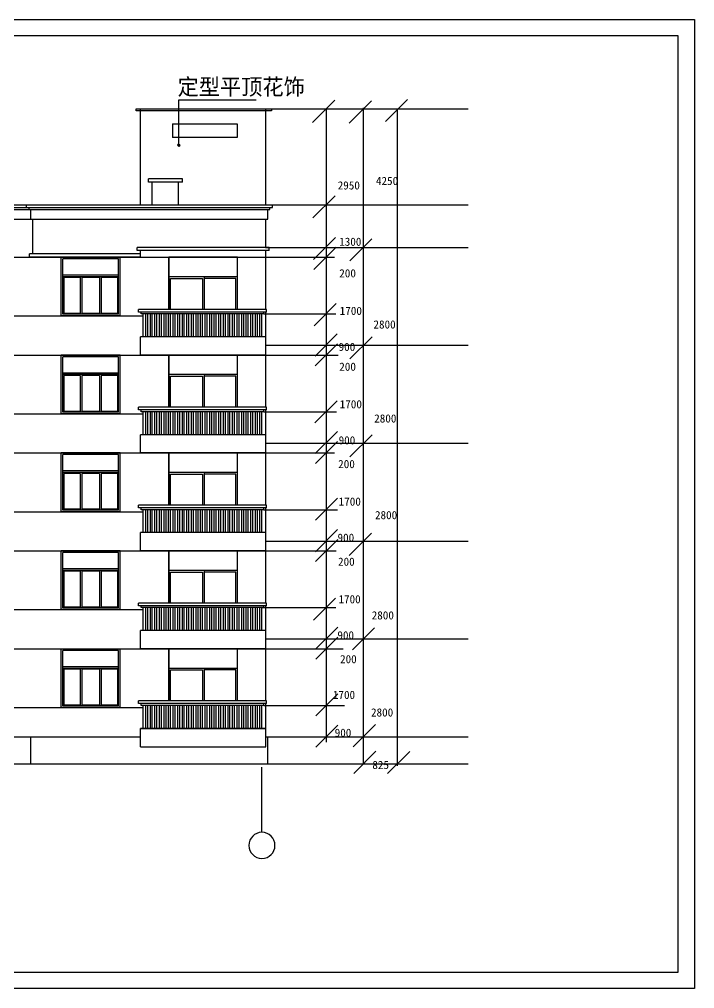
# Model space of a CAD drawing. Header units: metres. Extents: x 338339 to 1133840, y -479113 to 96125.
# Drawn here: x 451727 to 472424, y -252870 to -223170 of the extents above; entities that cross this region are included whole.
import ezdxf

# ---------------------------------------------------------------- set-up
doc = ezdxf.new("R2010")
doc.units = ezdxf.units.M
for name, color, linetype in [('AXIS', 3, 'Continuous'), ('PUB_TEXT', 7, 'Continuous'), ('PUB_TITLE', 4, 'Continuous')]:
    doc.layers.add(name, color=color, linetype=linetype)

# ---------------------------------------------------------------- blocks, each defined once
blk = doc.blocks.new('_AXISO')
blk.add_circle((0, 0), 0.5)

msp = doc.modelspace()

# ---------------------------------------------------------------- hatches: boundary and pattern name
h = msp.add_hatch()
h.set_pattern_fill('SOLID')
h.paths.add_polyline_path([(456643.19, -227027.58, 1), (456583.19, -227027.58, 1)])

# ---------------------------------------------------------------- linework, layer by layer
for p, q in [((456613.19, -227027.58), (456613.19, -225638.14)), ((456613.19, -225638.14), (458983.98, -225638.14)), ((455442.11, -225907.73), (459282.11, -225907.73)), ((455442.11, -227676.18), (455442.11, -225907.73)), ((457362.11, -225909.71), (465479.37, -225909.71)), ((459282.11, -227676.18), (459282.11, -225907.73)), ((456420.96, -226366.52), (458399.96, -226366.52)), ((456420.96, -226366.52), (456420.96, -226785.95)), ((458399.96, -226366.52), (458399.96, -226785.95)), ((458399.96, -226785.95), (456420.96, -226785.95)), ((455442.11, -228856.18), (455442.11, -227676.18)), ((459282.11, -228856.18), (459282.11, -227676.18)), ((456722.11, -228056.18), (455682.11, -228056.18)), ((455682.11, -228156.18), (455682.11, -228056.18)), ((456722.11, -228156.18), (456722.11, -228056.18)), ((456722.11, -228156.18), (455682.11, -228156.18)), ((455802.11, -228856.18), (455802.11, -228156.18)), ((456602.11, -228856.18), (456602.11, -228156.18)), ((448882.11, -228856.18), (459482.11, -228856.18)), ((448882.11, -228936.18), (459482.11, -228936.18)), ((451942.11, -228936.18), (451942.11, -228856.18)), ((452022.11, -228996.18), (452022.11, -228936.18)), ((459402.11, -228996.18), (459402.11, -228936.18)), ((459482.11, -228856.18), (465479.37, -228856.18)), ((459482.11, -228936.18), (459482.11, -228856.18)), ((448962.11, -228996.18), (459402.11, -228996.18)), ((452082.11, -229296.18), (452082.11, -228996.18)), ((459342.11, -229296.18), (459342.11, -228996.18)), ((449022.11, -229296.18), (459342.11, -229296.18)), ((452142.11, -230356.18), (452142.11, -229296.18)), ((459282.11, -230156.18), (459282.11, -229296.18)), ((455342.11, -230256.18), (455342.11, -230156.18)), ((459382.11, -230156.18), (455342.11, -230156.18)), ((459271.69, -230156.18), (465479.37, -230156.18)), ((459382.11, -230256.18), (459382.11, -230156.18)), ((448412.11, -230456.18), (459282.11, -230456.18)), ((455442.11, -230356.18), (452042.11, -230356.18)), ((452042.11, -230456.18), (452042.11, -230356.18)), ((455442.11, -230456.18), (452042.11, -230456.18)), ((454812.11, -230456.18), (453012.11, -230456.18)), ((453012.11, -232256.18), (453012.11, -230456.18)), ((454812.11, -232256.18), (454812.11, -230456.18)), ((459382.11, -230256.18), (455342.11, -230256.18)), ((455442.11, -230456.18), (455442.11, -230256.18)), ((456312.11, -230456.18), (456312.11, -232056.18)), ((458412.11, -230456.18), (456312.11, -230456.18)), ((456312.11, -232056.18), (456312.11, -230456.18)), ((458112.11, -230456.18), (456612.11, -230456.18)), ((458412.11, -232056.18), (458412.11, -230456.18)), ((458412.11, -232056.18), (458412.11, -230456.18)), ((459282.11, -232056.18), (459282.11, -230256.18)), ((459282.11, -232056.18), (459282.11, -230256.18)), ((459282.11, -230456.18), (461383.22, -230456.18)), ((453062.11, -232206.18), (453062.11, -230506.18)), ((454762.11, -230506.18), (453062.11, -230506.18)), ((454762.11, -232206.18), (454762.11, -230506.18)), ((454762.11, -231006.18), (453062.11, -231006.18)), ((454762.11, -231056.18), (453062.11, -231056.18)), ((458412.11, -231056.18), (456312.11, -231056.18)), ((457387.11, -231056.18), (457387.11, -232056.18)), ((453587.11, -231081.18), (453087.11, -231081.18)), ((453087.11, -231081.18), (453087.11, -232181.18)), ((453587.11, -231081.18), (453587.11, -232181.18)), ((454187.11, -231081.18), (453637.11, -231081.18)), ((453637.11, -231081.18), (453637.11, -232181.18)), ((454187.11, -231081.18), (454187.11, -232181.18)), ((454237.11, -231081.18), (454237.11, -232181.18)), ((454737.11, -231081.18), (454237.11, -231081.18)), ((454737.11, -231081.18), (454737.11, -232181.18)), ((456362.11, -231106.18), (457337.11, -231106.18)), ((456362.11, -232056.18), (456362.11, -231106.18)), ((457337.11, -231106.18), (457337.11, -232056.18)), ((458362.11, -231106.18), (457387.11, -231106.18)), ((458362.11, -232056.18), (458362.11, -231106.18)), ((454762.11, -232206.18), (453062.11, -232206.18)), ((453587.11, -232181.18), (453087.11, -232181.18)), ((454187.11, -232181.18), (453637.11, -232181.18)), ((454737.11, -232181.18), (454237.11, -232181.18)), ((455382.11, -232136.18), (455382.11, -232056.18)), ((459302.11, -232056.18), (455382.11, -232056.18)), ((459302.11, -232136.18), (455382.11, -232136.18)), ((455462.11, -232196.18), (455462.11, -232136.18)), ((459222.11, -232196.18), (455462.11, -232196.18)), ((455522.11, -232896.18), (455522.11, -232196.18)), ((455602.11, -232896.18), (455602.11, -232196.18)), ((455662.11, -232896.18), (455662.11, -232196.18)), ((455742.11, -232896.18), (455742.11, -232196.18)), ((455802.11, -232896.18), (455802.11, -232196.18)), ((455882.11, -232896.18), (455882.11, -232196.18)), ((455942.11, -232896.18), (455942.11, -232196.18)), ((456022.11, -232896.18), (456022.11, -232196.18)), ((456082.11, -232896.18), (456082.11, -232196.18)), ((456162.11, -232896.18), (456162.11, -232196.18)), ((456222.11, -232896.18), (456222.11, -232196.18)), ((456302.11, -232896.18), (456302.11, -232196.18)), ((456362.11, -232896.18), (456362.11, -232196.18)), ((456442.11, -232896.18), (456442.11, -232196.18)), ((456502.11, -232896.18), (456502.11, -232196.18)), ((456582.11, -232896.18), (456582.11, -232196.18)), ((456642.11, -232896.18), (456642.11, -232196.18)), ((456722.11, -232896.18), (456722.11, -232196.18)), ((456782.11, -232896.18), (456782.11, -232196.18)), ((456862.11, -232896.18), (456862.11, -232196.18)), ((456922.11, -232896.18), (456922.11, -232196.18)), ((457002.11, -232896.18), (457002.11, -232196.18)), ((457062.11, -232896.18), (457062.11, -232196.18)), ((457142.11, -232896.18), (457142.11, -232196.18)), ((457202.11, -232896.18), (457202.11, -232196.18)), ((457282.11, -232896.18), (457282.11, -232196.18)), ((457342.11, -232896.18), (457342.11, -232196.18)), ((457422.11, -232896.18), (457422.11, -232196.18)), ((457482.11, -232896.18), (457482.11, -232196.18)), ((457562.11, -232896.18), (457562.11, -232196.18)), ((457622.11, -232896.18), (457622.11, -232196.18)), ((457702.11, -232896.18), (457702.11, -232196.18)), ((457762.11, -232896.18), (457762.11, -232196.18)), ((457842.11, -232896.18), (457842.11, -232196.18)), ((457902.11, -232896.18), (457902.11, -232196.18)), ((457982.11, -232896.18), (457982.11, -232196.18)), ((458042.11, -232896.18), (458042.11, -232196.18)), ((458122.11, -232896.18), (458122.11, -232196.18)), ((458182.11, -232896.18), (458182.11, -232196.18)), ((458262.11, -232896.18), (458262.11, -232196.18)), ((458322.11, -232896.18), (458322.11, -232196.18)), ((458402.11, -232896.18), (458402.11, -232196.18)), ((458462.11, -232896.18), (458462.11, -232196.18)), ((458542.11, -232896.18), (458542.11, -232196.18)), ((458602.11, -232896.18), (458602.11, -232196.18)), ((458682.11, -232896.18), (458682.11, -232196.18)), ((458742.11, -232896.18), (458742.11, -232196.18)), ((458822.11, -232896.18), (458822.11, -232196.18)), ((458882.11, -232896.18), (458882.11, -232196.18)), ((458962.11, -232896.18), (458962.11, -232196.18)), ((459022.11, -232896.18), (459022.11, -232196.18)), ((459102.11, -232896.18), (459102.11, -232196.18)), ((459162.11, -232896.18), (459162.11, -232196.18)), ((459222.11, -232196.18), (459222.11, -232136.18)), ((459222.11, -232196.18), (461423.51, -232196.18)), ((459282.11, -235056.18), (459282.11, -232136.18)), ((459302.11, -232136.18), (459302.11, -232056.18)), ((449142.11, -232256.18), (455522.11, -232256.18)), ((454812.11, -232256.18), (453012.11, -232256.18)), ((455442.11, -233456.18), (455442.11, -232896.18)), ((459282.11, -232896.18), (455442.11, -232896.18)), ((459282.11, -233820.39), (459282.11, -232896.18)), ((459271.69, -233156.18), (465479.37, -233156.18)), ((446912.11, -233456.18), (459282.11, -233456.18)), ((454812.11, -233456.18), (453012.11, -233456.18)), ((453012.11, -235256.18), (453012.11, -233456.18)), ((453062.11, -235206.18), (453062.11, -233506.18)), ((454762.11, -233506.18), (453062.11, -233506.18)), ((454762.11, -235206.18), (454762.11, -233506.18)), ((454812.11, -235256.18), (454812.11, -233456.18)), ((459282.11, -233456.18), (455442.11, -233456.18)), ((456312.11, -233456.18), (456312.11, -235056.18)), ((458412.11, -233456.18), (456312.11, -233456.18)), ((456312.11, -235056.18), (456312.11, -233456.18)), ((458112.11, -233456.18), (456612.11, -233456.18)), ((458412.11, -235056.18), (458412.11, -233456.18)), ((458412.11, -235056.18), (458412.11, -233456.18)), ((459282.11, -233456.18), (461502.12, -233456.18)), ((454762.11, -234006.18), (453062.11, -234006.18)), ((454762.11, -234056.18), (453062.11, -234056.18)), ((453587.11, -234081.18), (453087.11, -234081.18)), ((453087.11, -234081.18), (453087.11, -235181.18)), ((453587.11, -234081.18), (453587.11, -235181.18)), ((454187.11, -234081.18), (453637.11, -234081.18)), ((453637.11, -234081.18), (453637.11, -235181.18)), ((454187.11, -234081.18), (454187.11, -235181.18)), ((454237.11, -234081.18), (454237.11, -235181.18)), ((454737.11, -234081.18), (454237.11, -234081.18)), ((454737.11, -234081.18), (454737.11, -235181.18)), ((458412.11, -234056.18), (456312.11, -234056.18)), ((456362.11, -234106.18), (457337.11, -234106.18)), ((456362.11, -235056.18), (456362.11, -234106.18)), ((457337.11, -234106.18), (457337.11, -235056.18)), ((457387.11, -234056.18), (457387.11, -235056.18)), ((458362.11, -234106.18), (457387.11, -234106.18)), ((458362.11, -235056.18), (458362.11, -234106.18)), ((454762.11, -235206.18), (453062.11, -235206.18)), ((453587.11, -235181.18), (453087.11, -235181.18)), ((454187.11, -235181.18), (453637.11, -235181.18)), ((454737.11, -235181.18), (454237.11, -235181.18)), ((455382.11, -235136.18), (455382.11, -235056.18)), ((459302.11, -235056.18), (455382.11, -235056.18)), ((459302.11, -235136.18), (455382.11, -235136.18)), ((455462.11, -235196.18), (455462.11, -235136.18)), ((459222.11, -235196.18), (455462.11, -235196.18)), ((455522.11, -235896.18), (455522.11, -235196.18)), ((455602.11, -235896.18), (455602.11, -235196.18)), ((455662.11, -235896.18), (455662.11, -235196.18)), ((455742.11, -235896.18), (455742.11, -235196.18)), ((455802.11, -235896.18), (455802.11, -235196.18)), ((455882.11, -235896.18), (455882.11, -235196.18)), ((455942.11, -235896.18), (455942.11, -235196.18)), ((456022.11, -235896.18), (456022.11, -235196.18)), ((456082.11, -235896.18), (456082.11, -235196.18)), ((456162.11, -235896.18), (456162.11, -235196.18)), ((456222.11, -235896.18), (456222.11, -235196.18)), ((456302.11, -235896.18), (456302.11, -235196.18)), ((456362.11, -235896.18), (456362.11, -235196.18)), ((456442.11, -235896.18), (456442.11, -235196.18)), ((456502.11, -235896.18), (456502.11, -235196.18)), ((456582.11, -235896.18), (456582.11, -235196.18)), ((456642.11, -235896.18), (456642.11, -235196.18)), ((456722.11, -235896.18), (456722.11, -235196.18)), ((456782.11, -235896.18), (456782.11, -235196.18)), ((456862.11, -235896.18), (456862.11, -235196.18)), ((456922.11, -235896.18), (456922.11, -235196.18)), ((457002.11, -235896.18), (457002.11, -235196.18)), ((457062.11, -235896.18), (457062.11, -235196.18)), ((457142.11, -235896.18), (457142.11, -235196.18)), ((457202.11, -235896.18), (457202.11, -235196.18)), ((457282.11, -235896.18), (457282.11, -235196.18)), ((457342.11, -235896.18), (457342.11, -235196.18)), ((457422.11, -235896.18), (457422.11, -235196.18)), ((457482.11, -235896.18), (457482.11, -235196.18)), ((457562.11, -235896.18), (457562.11, -235196.18)), ((457622.11, -235896.18), (457622.11, -235196.18)), ((457702.11, -235896.18), (457702.11, -235196.18)), ((457762.11, -235896.18), (457762.11, -235196.18)), ((457842.11, -235896.18), (457842.11, -235196.18)), ((457902.11, -235896.18), (457902.11, -235196.18)), ((457982.11, -235896.18), (457982.11, -235196.18)), ((458042.11, -235896.18), (458042.11, -235196.18)), ((458122.11, -235896.18), (458122.11, -235196.18)), ((458182.11, -235896.18), (458182.11, -235196.18)), ((458262.11, -235896.18), (458262.11, -235196.18)), ((458322.11, -235896.18), (458322.11, -235196.18)), ((458402.11, -235896.18), (458402.11, -235196.18)), ((458462.11, -235896.18), (458462.11, -235196.18)), ((458542.11, -235896.18), (458542.11, -235196.18)), ((458602.11, -235896.18), (458602.11, -235196.18)), ((458682.11, -235896.18), (458682.11, -235196.18)), ((458742.11, -235896.18), (458742.11, -235196.18)), ((458822.11, -235896.18), (458822.11, -235196.18)), ((458882.11, -235896.18), (458882.11, -235196.18)), ((458962.11, -235896.18), (458962.11, -235196.18)), ((459022.11, -235896.18), (459022.11, -235196.18)), ((459102.11, -235896.18), (459102.11, -235196.18)), ((459162.11, -235896.18), (459162.11, -235196.18)), ((459222.11, -235196.18), (459222.11, -235136.18)), ((459222.11, -235196.18), (461447.53, -235196.18)), ((459282.64, -238056.09), (459282.64, -235136.09)), ((459302.11, -235136.18), (459302.11, -235056.18)), ((448412.11, -235256.18), (455522.11, -235256.18)), ((454812.11, -235256.18), (453012.11, -235256.18)), ((455442.11, -236456.18), (455442.11, -235896.18)), ((459282.11, -235896.18), (455442.11, -235896.18)), ((459271.69, -236156.18), (465479.37, -236156.18)), ((448412.11, -236456.18), (459282.11, -236456.18)), ((448412.11, -236456.18), (459282.11, -236456.18)), ((454812.11, -236456.18), (453012.11, -236456.18)), ((453012.11, -238256.18), (453012.11, -236456.18)), ((454812.11, -236456.18), (453012.11, -236456.18)), ((453062.11, -238206.18), (453062.11, -236506.18)), ((454762.11, -236506.18), (453062.11, -236506.18)), ((454762.11, -238206.18), (454762.11, -236506.18)), ((454812.11, -238256.18), (454812.11, -236456.18)), ((459282.11, -236456.18), (455442.11, -236456.18)), ((459282.11, -236456.18), (455442.11, -236456.18)), ((458412.11, -236456.18), (456312.11, -236456.18)), ((456312.11, -236456.18), (456312.11, -238056.18)), ((458412.11, -236456.18), (456312.11, -236456.18)), ((456312.11, -238056.18), (456312.11, -236456.18)), ((458112.11, -236456.18), (456612.11, -236456.18)), ((458112.11, -236456.18), (456612.11, -236456.18)), ((458412.11, -238056.18), (458412.11, -236456.18)), ((458412.11, -238056.18), (458412.11, -236456.18)), ((459282.11, -236454.26), (461383.22, -236454.26)), ((454762.11, -237006.18), (453062.11, -237006.18)), ((454762.11, -237056.18), (453062.11, -237056.18)), ((453587.11, -237081.18), (453087.11, -237081.18)), ((453087.11, -237081.18), (453087.11, -238181.18)), ((453587.11, -237081.18), (453587.11, -238181.18)), ((454187.11, -237081.18), (453637.11, -237081.18)), ((453637.11, -237081.18), (453637.11, -238181.18)), ((454187.11, -237081.18), (454187.11, -238181.18)), ((454237.11, -237081.18), (454237.11, -238181.18)), ((454737.11, -237081.18), (454237.11, -237081.18)), ((454737.11, -237081.18), (454737.11, -238181.18)), ((458412.11, -237056.18), (456312.11, -237056.18)), ((456362.11, -237106.18), (457337.11, -237106.18)), ((456362.11, -238056.18), (456362.11, -237106.18)), ((457337.11, -237106.18), (457337.11, -238056.18)), ((457387.11, -237056.18), (457387.11, -238056.18)), ((458362.11, -237106.18), (457387.11, -237106.18)), ((458362.11, -238056.18), (458362.11, -237106.18)), ((453587.11, -238181.18), (453087.11, -238181.18)), ((454187.11, -238181.18), (453637.11, -238181.18)), ((454737.11, -238181.18), (454237.11, -238181.18)), ((455382.11, -238136.18), (455382.11, -238056.18)), ((459302.11, -238056.18), (455382.11, -238056.18)), ((459302.11, -238136.18), (455382.11, -238136.18)), ((455462.11, -238196.18), (455462.11, -238136.18)), ((459222.11, -238196.18), (459222.11, -238136.18)), ((459282.11, -241056.18), (459282.11, -238136.18)), ((459302.11, -238136.18), (459302.11, -238056.18)), ((448412.11, -238256.18), (455522.11, -238256.18)), ((454812.11, -238256.18), (453012.11, -238256.18)), ((454762.11, -238206.18), (453062.11, -238206.18)), ((459222.11, -238196.18), (455462.11, -238196.18)), ((455522.11, -238896.18), (455522.11, -238196.18)), ((455602.11, -238896.18), (455602.11, -238196.18)), ((455662.11, -238896.18), (455662.11, -238196.18)), ((455742.11, -238896.18), (455742.11, -238196.18)), ((455802.11, -238896.18), (455802.11, -238196.18)), ((455882.11, -238896.18), (455882.11, -238196.18)), ((455942.11, -238896.18), (455942.11, -238196.18)), ((456022.11, -238896.18), (456022.11, -238196.18)), ((456082.11, -238896.18), (456082.11, -238196.18)), ((456162.11, -238896.18), (456162.11, -238196.18)), ((456222.11, -238896.18), (456222.11, -238196.18)), ((456302.11, -238896.18), (456302.11, -238196.18)), ((456362.11, -238896.18), (456362.11, -238196.18)), ((456442.11, -238896.18), (456442.11, -238196.18)), ((456502.11, -238896.18), (456502.11, -238196.18)), ((456582.11, -238896.18), (456582.11, -238196.18)), ((456642.11, -238896.18), (456642.11, -238196.18)), ((456722.11, -238896.18), (456722.11, -238196.18)), ((456782.11, -238896.18), (456782.11, -238196.18)), ((456862.11, -238896.18), (456862.11, -238196.18)), ((456922.11, -238896.18), (456922.11, -238196.18)), ((457002.11, -238896.18), (457002.11, -238196.18)), ((457062.11, -238896.18), (457062.11, -238196.18)), ((457142.11, -238896.18), (457142.11, -238196.18)), ((457202.11, -238896.18), (457202.11, -238196.18)), ((457282.11, -238896.18), (457282.11, -238196.18)), ((457342.11, -238896.18), (457342.11, -238196.18)), ((457422.11, -238896.18), (457422.11, -238196.18)), ((457482.11, -238896.18), (457482.11, -238196.18)), ((457562.11, -238896.18), (457562.11, -238196.18)), ((457622.11, -238896.18), (457622.11, -238196.18)), ((457702.11, -238896.18), (457702.11, -238196.18)), ((457762.11, -238896.18), (457762.11, -238196.18)), ((457842.11, -238896.18), (457842.11, -238196.18)), ((457902.11, -238896.18), (457902.11, -238196.18)), ((457982.11, -238896.18), (457982.11, -238196.18)), ((458042.11, -238896.18), (458042.11, -238196.18)), ((458122.11, -238896.18), (458122.11, -238196.18)), ((458182.11, -238896.18), (458182.11, -238196.18)), ((458262.11, -238896.18), (458262.11, -238196.18)), ((458322.11, -238896.18), (458322.11, -238196.18)), ((458402.11, -238896.18), (458402.11, -238196.18)), ((458462.11, -238896.18), (458462.11, -238196.18)), ((458542.11, -238896.18), (458542.11, -238196.18)), ((458602.11, -238896.18), (458602.11, -238196.18)), ((458682.11, -238896.18), (458682.11, -238196.18)), ((458742.11, -238896.18), (458742.11, -238196.18)), ((458822.11, -238896.18), (458822.11, -238196.18)), ((458882.11, -238896.18), (458882.11, -238196.18)), ((458962.11, -238896.18), (458962.11, -238196.18)), ((459022.11, -238896.18), (459022.11, -238196.18)), ((459102.11, -238896.18), (459102.11, -238196.18)), ((459162.11, -238896.18), (459162.11, -238196.18)), ((459222.11, -238196.18), (461476.55, -238196.18)), ((455442.11, -239456.18), (455442.11, -238896.18)), ((459282.11, -238896.18), (455442.11, -238896.18)), ((459282.11, -239820.39), (459282.11, -238896.18)), ((459271.69, -239156.18), (465479.37, -239156.18)), ((448412.11, -239456.18), (459282.11, -239456.18)), ((453012.11, -241256.18), (453012.11, -239456.18)), ((454812.11, -239456.18), (453012.11, -239456.18)), ((454762.11, -239506.18), (453062.11, -239506.18)), ((453062.11, -241206.18), (453062.11, -239506.18)), ((454762.11, -241206.18), (454762.11, -239506.18)), ((454812.11, -241256.18), (454812.11, -239456.18)), ((459282.11, -239456.18), (455442.11, -239456.18)), ((456312.11, -241056.18), (456312.11, -239456.18)), ((458412.11, -239456.18), (456312.11, -239456.18)), ((456312.11, -239456.18), (456312.11, -241056.18)), ((458112.11, -239456.18), (456612.11, -239456.18)), ((458412.11, -241056.18), (458412.11, -239456.18)), ((458412.11, -241056.18), (458412.11, -239456.18)), ((459282.11, -239456.18), (461439.02, -239456.18)), ((454762.11, -240006.18), (453062.11, -240006.18)), ((454762.11, -240056.18), (453062.11, -240056.18)), ((453087.11, -240081.18), (453087.11, -241181.18)), ((453587.11, -240081.18), (453087.11, -240081.18)), ((453587.11, -240081.18), (453587.11, -241181.18)), ((453637.11, -240081.18), (453637.11, -241181.18)), ((454187.11, -240081.18), (453637.11, -240081.18)), ((454187.11, -240081.18), (454187.11, -241181.18)), ((454737.11, -240081.18), (454237.11, -240081.18)), ((454237.11, -240081.18), (454237.11, -241181.18)), ((454737.11, -240081.18), (454737.11, -241181.18)), ((458412.11, -240056.18), (456312.11, -240056.18)), ((456362.11, -241056.18), (456362.11, -240106.18)), ((456362.11, -240106.18), (457337.11, -240106.18)), ((457337.11, -240106.18), (457337.11, -241056.18)), ((457387.11, -240056.18), (457387.11, -241056.18)), ((458362.11, -240106.18), (457387.11, -240106.18)), ((458362.11, -241056.18), (458362.11, -240106.18)), ((459302.11, -241056.18), (455382.11, -241056.18)), ((455382.11, -241136.18), (455382.11, -241056.18)), ((459302.11, -241136.18), (455382.11, -241136.18)), ((455462.11, -241196.18), (455462.11, -241136.18)), ((459222.11, -241196.18), (459222.11, -241136.18)), ((459282.11, -244056.18), (459282.11, -241136.18)), ((459302.11, -241136.18), (459302.11, -241056.18)), ((448412.11, -241256.18), (455522.11, -241256.18)), ((454812.11, -241256.18), (453012.11, -241256.18)), ((454762.11, -241206.18), (453062.11, -241206.18)), ((453587.11, -241181.18), (453087.11, -241181.18)), ((454187.11, -241181.18), (453637.11, -241181.18)), ((454737.11, -241181.18), (454237.11, -241181.18)), ((459222.11, -241196.18), (455462.11, -241196.18)), ((455522.11, -241896.18), (455522.11, -241196.18)), ((455602.11, -241896.18), (455602.11, -241196.18)), ((455662.11, -241896.18), (455662.11, -241196.18)), ((455742.11, -241896.18), (455742.11, -241196.18)), ((455802.11, -241896.18), (455802.11, -241196.18)), ((455882.11, -241896.18), (455882.11, -241196.18)), ((455942.11, -241896.18), (455942.11, -241196.18)), ((456022.11, -241896.18), (456022.11, -241196.18)), ((456082.11, -241896.18), (456082.11, -241196.18)), ((456162.11, -241896.18), (456162.11, -241196.18)), ((456222.11, -241896.18), (456222.11, -241196.18)), ((456302.11, -241896.18), (456302.11, -241196.18)), ((456362.11, -241896.18), (456362.11, -241196.18)), ((456442.11, -241896.18), (456442.11, -241196.18)), ((456502.11, -241896.18), (456502.11, -241196.18)), ((456582.11, -241896.18), (456582.11, -241196.18)), ((456642.11, -241896.18), (456642.11, -241196.18)), ((456722.11, -241896.18), (456722.11, -241196.18)), ((456782.11, -241896.18), (456782.11, -241196.18)), ((456862.11, -241896.18), (456862.11, -241196.18)), ((456922.11, -241896.18), (456922.11, -241196.18)), ((457002.11, -241896.18), (457002.11, -241196.18)), ((457062.11, -241896.18), (457062.11, -241196.18)), ((457142.11, -241896.18), (457142.11, -241196.18)), ((457202.11, -241896.18), (457202.11, -241196.18)), ((457282.11, -241896.18), (457282.11, -241196.18)), ((457342.11, -241896.18), (457342.11, -241196.18)), ((457422.11, -241896.18), (457422.11, -241196.18)), ((457482.11, -241896.18), (457482.11, -241196.18)), ((457562.11, -241896.18), (457562.11, -241196.18)), ((457622.11, -241896.18), (457622.11, -241196.18)), ((457702.11, -241896.18), (457702.11, -241196.18)), ((457762.11, -241896.18), (457762.11, -241196.18)), ((457842.11, -241896.18), (457842.11, -241196.18)), ((457902.11, -241896.18), (457902.11, -241196.18)), ((457982.11, -241896.18), (457982.11, -241196.18)), ((458042.11, -241896.18), (458042.11, -241196.18)), ((458122.11, -241896.18), (458122.11, -241196.18)), ((458182.11, -241896.18), (458182.11, -241196.18)), ((458262.11, -241896.18), (458262.11, -241196.18)), ((458322.11, -241896.18), (458322.11, -241196.18)), ((458402.11, -241896.18), (458402.11, -241196.18)), ((458462.11, -241896.18), (458462.11, -241196.18)), ((458542.11, -241896.18), (458542.11, -241196.18)), ((458602.11, -241896.18), (458602.11, -241196.18)), ((458682.11, -241896.18), (458682.11, -241196.18)), ((458742.11, -241896.18), (458742.11, -241196.18)), ((458822.11, -241896.18), (458822.11, -241196.18)), ((458882.11, -241896.18), (458882.11, -241196.18)), ((458962.11, -241896.18), (458962.11, -241196.18)), ((459022.11, -241896.18), (459022.11, -241196.18)), ((459102.11, -241896.18), (459102.11, -241196.18)), ((459162.11, -241896.18), (459162.11, -241196.18)), ((459168.15, -241188.1), (461422.59, -241188.1)), ((459282.11, -241896.18), (455442.11, -241896.18)), ((455442.11, -242456.18), (455442.11, -241896.18)), ((459282.11, -242820.39), (459282.11, -241896.18)), ((459271.69, -242156.18), (465479.37, -242156.18)), ((448412.11, -242456.18), (459282.11, -242456.18)), ((453012.11, -244256.18), (453012.11, -242456.18)), ((453012.11, -242456.18), (454812.11, -242456.18)), ((453062.11, -244206.18), (453062.11, -242506.18)), ((454762.11, -242506.18), (453062.11, -242506.18)), ((454762.11, -244206.18), (454762.11, -242506.18)), ((454812.11, -244256.18), (454812.11, -242456.18)), ((459282.11, -242456.18), (455442.11, -242456.18)), ((455442.11, -242456.18), (459282.11, -242456.18)), ((456312.11, -242456.18), (456312.11, -244056.18)), ((458412.11, -242456.18), (456312.11, -242456.18)), ((456312.11, -244056.18), (456312.11, -242456.18)), ((458112.11, -242456.18), (456612.11, -242456.18)), ((458412.11, -244056.18), (458412.11, -242456.18)), ((458412.11, -244056.18), (458412.11, -242456.18)), ((459282.11, -242456.18), (461649.38, -242456.18)), ((454762.11, -243006.18), (453062.11, -243006.18)), ((454762.11, -243056.18), (453062.11, -243056.18)), ((453587.11, -243081.18), (453087.11, -243081.18)), ((453087.11, -243081.18), (453087.11, -244181.18)), ((453587.11, -243081.18), (453587.11, -244181.18)), ((454187.11, -243081.18), (453637.11, -243081.18)), ((453637.11, -243081.18), (453637.11, -244181.18)), ((454187.11, -243081.18), (454187.11, -244181.18)), ((454237.11, -243081.18), (454237.11, -244181.18)), ((454737.11, -243081.18), (454237.11, -243081.18)), ((454737.11, -243081.18), (454737.11, -244181.18)), ((458412.11, -243056.18), (456312.11, -243056.18)), ((456362.11, -243106.18), (457337.11, -243106.18)), ((456362.11, -244056.18), (456362.11, -243106.18)), ((457337.11, -243106.18), (457337.11, -244056.18)), ((457387.11, -243056.18), (457387.11, -244056.18)), ((458362.11, -243106.18), (457387.11, -243106.18)), ((458362.11, -244056.18), (458362.11, -243106.18)), ((455382.11, -244136.18), (455382.11, -244056.18)), ((459302.11, -244056.18), (455382.11, -244056.18)), ((459302.11, -244136.18), (459302.11, -244056.18)), ((448412.11, -244256.18), (455522.11, -244256.18)), ((454812.11, -244256.18), (453012.11, -244256.18)), ((454762.11, -244206.18), (453062.11, -244206.18)), ((453587.11, -244181.18), (453087.11, -244181.18)), ((454187.11, -244181.18), (453637.11, -244181.18)), ((454737.11, -244181.18), (454237.11, -244181.18)), ((459302.11, -244136.18), (455382.11, -244136.18)), ((455462.11, -244196.18), (455462.11, -244136.18)), ((459222.11, -244196.18), (455462.11, -244196.18)), ((455522.11, -244896.18), (455522.11, -244196.18)), ((455602.11, -244896.18), (455602.11, -244196.18)), ((455662.11, -244896.18), (455662.11, -244196.18)), ((455742.11, -244896.18), (455742.11, -244196.18)), ((455802.11, -244896.18), (455802.11, -244196.18)), ((455882.11, -244896.18), (455882.11, -244196.18)), ((455942.11, -244896.18), (455942.11, -244196.18)), ((456022.11, -244896.18), (456022.11, -244196.18)), ((456082.11, -244896.18), (456082.11, -244196.18)), ((456162.11, -244896.18), (456162.11, -244196.18)), ((456222.11, -244896.18), (456222.11, -244196.18)), ((456302.11, -244896.18), (456302.11, -244196.18)), ((456362.11, -244896.18), (456362.11, -244196.18)), ((456442.11, -244896.18), (456442.11, -244196.18)), ((456502.11, -244896.18), (456502.11, -244196.18)), ((456582.11, -244896.18), (456582.11, -244196.18)), ((456642.11, -244896.18), (456642.11, -244196.18)), ((456722.11, -244896.18), (456722.11, -244196.18)), ((456782.11, -244896.18), (456782.11, -244196.18)), ((456862.11, -244896.18), (456862.11, -244196.18)), ((456922.11, -244896.18), (456922.11, -244196.18)), ((457002.11, -244896.18), (457002.11, -244196.18)), ((457062.11, -244896.18), (457062.11, -244196.18)), ((457142.11, -244896.18), (457142.11, -244196.18)), ((457202.11, -244896.18), (457202.11, -244196.18)), ((457282.11, -244896.18), (457282.11, -244196.18)), ((457342.11, -244896.18), (457342.11, -244196.18)), ((457422.11, -244896.18), (457422.11, -244196.18)), ((457482.11, -244896.18), (457482.11, -244196.18)), ((457562.11, -244896.18), (457562.11, -244196.18)), ((457622.11, -244896.18), (457622.11, -244196.18)), ((457702.11, -244896.18), (457702.11, -244196.18)), ((457762.11, -244896.18), (457762.11, -244196.18)), ((457842.11, -244896.18), (457842.11, -244196.18)), ((457902.11, -244896.18), (457902.11, -244196.18)), ((457982.11, -244896.18), (457982.11, -244196.18)), ((458042.11, -244896.18), (458042.11, -244196.18)), ((458122.11, -244896.18), (458122.11, -244196.18)), ((458182.11, -244896.18), (458182.11, -244196.18)), ((458262.11, -244896.18), (458262.11, -244196.18)), ((458322.11, -244896.18), (458322.11, -244196.18)), ((458402.11, -244896.18), (458402.11, -244196.18)), ((458462.11, -244896.18), (458462.11, -244196.18)), ((458542.11, -244896.18), (458542.11, -244196.18)), ((458602.11, -244896.18), (458602.11, -244196.18)), ((458682.11, -244896.18), (458682.11, -244196.18)), ((458742.11, -244896.18), (458742.11, -244196.18)), ((458822.11, -244896.18), (458822.11, -244196.18)), ((458882.11, -244896.18), (458882.11, -244196.18)), ((458962.11, -244896.18), (458962.11, -244196.18)), ((459022.11, -244896.18), (459022.11, -244196.18)), ((459102.11, -244896.18), (459102.11, -244196.18)), ((459162.11, -244896.18), (459162.11, -244196.18)), ((459222.11, -244196.18), (459222.11, -244136.18)), ((459222.11, -244196.18), (461695.62, -244196.18)), ((459282.11, -245456.18), (459282.11, -244136.18)), ((455442.11, -245456.18), (455442.11, -244896.18)), ((459282.11, -244896.18), (455442.11, -244896.18)), ((455442.11, -244896.18), (459282.11, -244896.18)), ((448412.11, -245156.18), (455442.11, -245156.18)), ((452082.11, -245981.18), (452082.11, -245156.18)), ((459282.11, -245156.18), (459342.11, -245156.18)), ((459342.11, -245156.18), (465479.37, -245156.18)), ((459342.11, -245981.18), (459342.11, -245156.18)), ((455442.11, -245456.18), (459282.11, -245456.18)), ((434150.27, -245981.18), (460678.69, -245981.18)), ((459342.11, -245981.18), (465479.37, -245981.18))]:
    msp.add_line(p, q)
msp.add_lwpolyline([(455304.37, -225907.73), (459450.65, -225907.73), (459450.65, -225974.07), (455304.37, -225974.07)], close=True)
msp.add_lwpolyline([(434482.28, -245981.18), (460678.69, -245981.18)])
msp.add_circle((456613.19, -227027.58), 30)
at = {"layer": 'AXIS'}
for p, q in [((461393.71, -225648.34), (460715.85, -226325.69)), ((462515.48, -225668.68), (461837.61, -226346.04)), ((463627.11, -225625.18), (462949.25, -226302.54)), ((461128.36, -225896.05), (461128.36, -245312.76)), ((462273.17, -245979.34), (462271.2, -225882.96)), ((463316, -246043.83), (463316, -225905.95)), ((461401.47, -228572.89), (460723.6, -229250.25)), ((461418.35, -229854.18), (460740.48, -230531.54)), ((461434.7, -230153.86), (460756.84, -230831.21)), ((462530.18, -229893.75), (461852.32, -230571.1)), ((461441.99, -231878.59), (460764.12, -232555.95)), ((461467.14, -232808.52), (460789.28, -233485.87)), ((461475.52, -233110.12), (460797.66, -233787.47)), ((462535.59, -232892.81), (461857.72, -233570.17)), ((461462.81, -234858.45), (460784.95, -235535.81)), ((461474.95, -235799.55), (460797.08, -236476.9)), ((461477.69, -236103.31), (460799.82, -236780.66)), ((462537.98, -235901.66), (461860.12, -236579.01)), ((461477.72, -237842.57), (460799.85, -238519.93)), ((461479.04, -238803.1), (460801.17, -239480.46)), ((462517.74, -238916.5), (461839.87, -239593.86)), ((461484.39, -239104.06), (460806.52, -239781.41)), ((461419.68, -240902.22), (460741.81, -241579.57)), ((461483.82, -241793.49), (460805.95, -242470.84)), ((462611.93, -241815.73), (461934.06, -242493.08)), ((461486.56, -242097.25), (460808.69, -242774.6)), ((461486.58, -243836.51), (460808.72, -244513.87)), ((461487.91, -244797.04), (460810.04, -245474.4)), ((462639.43, -244780.39), (461961.56, -245457.74)), ((462656.28, -245596.96), (461978.41, -246274.32)), ((463690.17, -245601), (463012.3, -246278.35)), ((459162.11, -248080.39), (459162.11, -246080.39))]:
    msp.add_line(p, q, dxfattribs=at)
at = {"layer": 'PUB_TITLE'}
for points in [[(430424.09, -252869.54), (430424.09, -223169.54), (472424.09, -223169.54), (472424.09, -252869.54)], [(432924.09, -252369.54), (471924.09, -252369.54), (471924.09, -223669.54), (432924.09, -223669.54)]]:
    msp.add_lwpolyline(points, close=True, dxfattribs=at)

# ---------------------------------------------------------------- block references
at = {"layer": 'AXIS', "xscale": -800, "yscale": 800, "zscale": 800}
msp.add_blockref('_AXISO', (459162.11, -248480.39), dxfattribs=at)

# ---------------------------------------------------------------- texts
at = {"layer": 'AXIS', "char_height": 250, "attachment_point": 1}
for s, insert in [('4250', (462656.66, -227994.25)), ('2950', (461483.6, -228131.77)), ('1300', (461529.93, -229858.01)), ('200', (461532.15, -230824.9)), ('1700', (461546.05, -231975.1)), ('2800', (462580.07, -232392.84)), ('900', (461512.25, -233080.83)), ('200', (461532.2, -233687.17)), ('1700', (461546.09, -234837.37)), ('2800', (462603.35, -235272.79)), ('900', (461512.3, -235943.1)), ('200', (461499.15, -236670.32)), ('1700', (461513.05, -237820.52)), ('2800', (462627.15, -238234.48)), ('900', (461479.25, -238926.25)), ('200', (461494.21, -239661.78)), ('1700', (461508.1, -240811.98)), ('2800', (462526.31, -241305.84)), ('900', (461474.31, -241917.71)), ('200', (461556.05, -242648.45)), ('1700', (461336.52, -243743.38)), ('2800', (462505.09, -244281.55)), ('900', (461391.86, -244904.38)), ('825', (462545.84, -245890.87))]:
    msp.add_mtext(s, dxfattribs=dict(at, insert=insert))
at = {"layer": 'PUB_TEXT'}
msp.add_text('定型平顶花饰', height=500, dxfattribs=at).set_placement((456576.4, -225486.59))

doc.saveas('drawing.dxf')
